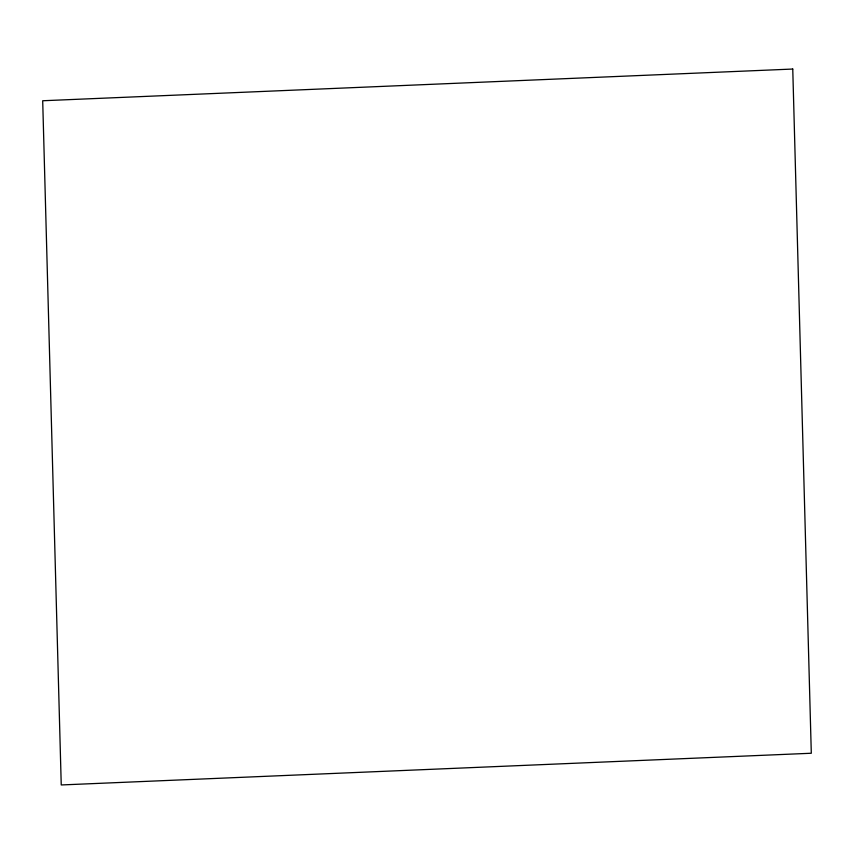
<?xml version="1.0" encoding="UTF-8"?>
<svg xmlns="http://www.w3.org/2000/svg" width="854" height="854" viewBox="0 0 854 854"><rect width="100%" height="100%" fill="white"/><g stroke="black" fill="none" stroke-linecap="round" stroke-linejoin="round"><path stroke-width="1.28" d="M792.758 69.046L42.7 100.751L61.242 784.954L811.3 753.249L792.758 69.046"/></g></svg>
